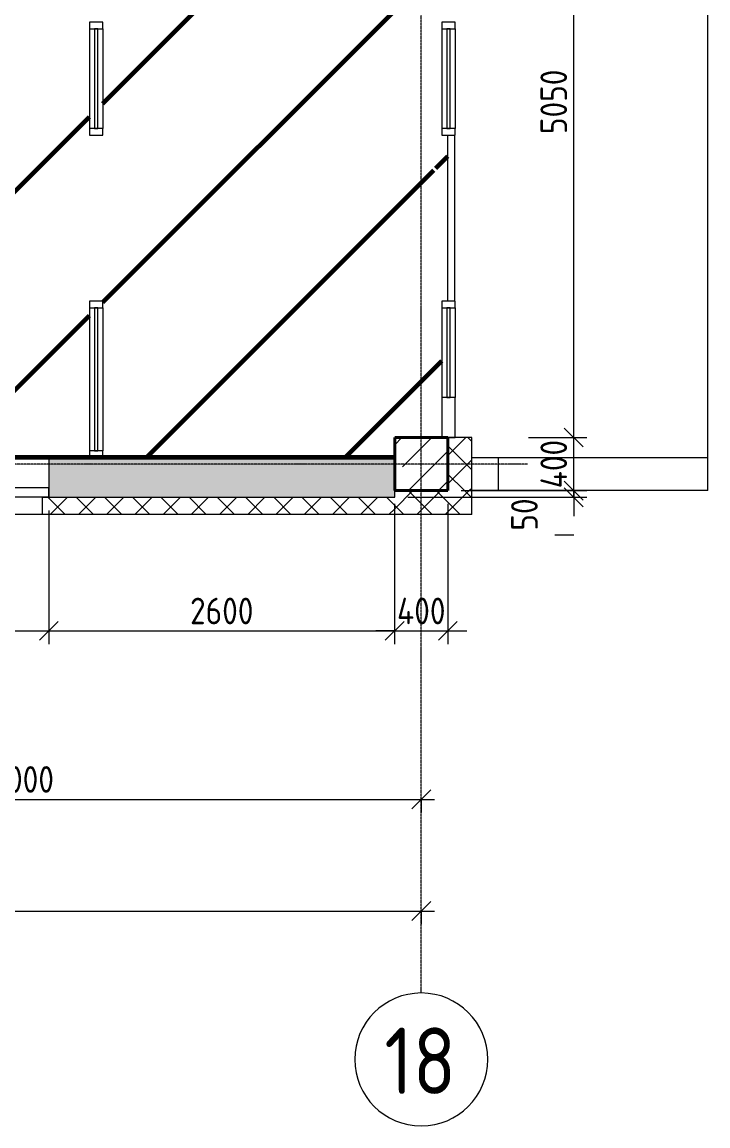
# Model space of a CAD drawing. Header units: millimetres. Extents: x -56773 to 323062, y -262288 to 76460.
# Drawn here: x 59883 to 65039, y -60839 to -52535 of the extents above; entities that cross this region are included whole.
import ezdxf

# ---------------------------------------------------------------- set-up
doc = ezdxf.new("R2010")
doc.units = ezdxf.units.MM
doc.linetypes.add('ADSK_Линия сетки', pattern=[25, 20, -2.5, 0, -2.5])
for name, color, linetype, lineweight in [('1.1)Стяжка керамзит  2 этаж', 5, 'Continuous', 60), ('3.1 Штукатурка внешн стен', 5, 'Continuous', 60), ('_ Окна', 7, 'Continuous', 18), ('Витраж', 7, 'Continuous', 9), ('Несущие колонны', 7, 'Continuous', 18), ('Окна', 7, 'Continuous', 9), ('Оси', 7, 'Continuous', 9), ('Панели витража', 7, 'Continuous', 9), ('Перекрытие', 7, 'Continuous', 18), ('Размеры', 7, 'Continuous', 9), ('Стены внутренние', 7, 'Continuous', 18), ('Стены наружные', 7, 'Continuous', 18), ('Стены несущие', 7, 'Continuous', 30), ('Стены отделка', 7, 'Continuous', 30), ('Стены штриховка', 7, 'Continuous', 9)]:
    doc.layers.add(name, color=color, linetype=linetype, lineweight=lineweight)
doc.styles.add('GOST Common', font='', dxfattribs={"width": 0.9, "height": 500})
doc.styles.add('GOST Common_3', font='', dxfattribs={"width": 0.9, "height": 200})
doc.styles.get('GOST Common').set_extended_font_data('GOST Common')
doc.styles.get('GOST Common_3').set_extended_font_data('GOST Common')
doc.dimstyles.new('ADSK_Основной_2_0', dxfattribs={"dimscale": 304.8, "dimtxt": 201.142999, "dimasz": 0.463911, "dimexe": 0.328084, "dimexo": 0.328084, "dimgap": 0.164042, "dimtad": 1, "dimdec": 3, "dimrnd": 0.001, "dimdsep": 46, "dimtxsty": 'GOST Common_3', "dimblk1": 'OBLIQUE', "dimblk2": 'OBLIQUE', "dimsah": 1, "dimcen": 0.09, "dimdle": 0.328084, "dimazin": 2, "dimtfac": 1, "dimtdec": 4, "dimtix": 1, "dimtmove": 0, "dimatfit": 3, "dimfxl": 1, "dimtvp": 1, "dimtolj": 1, "dimtzin": 0, "dimlwd": 20, "dimlwe": 20, "dimarcsym": 2})
doc.dimstyles.new('ADSK_Основной_2_0_1', dxfattribs={"dimscale": 304.8, "dimtxt": 201.142999, "dimasz": 0.463911, "dimexe": 0.328084, "dimexo": 0.328084, "dimgap": 0.164042, "dimtad": 1, "dimdec": 3, "dimrnd": 0.001, "dimdsep": 46, "dimtxsty": 'GOST Common_3', "dimblk1": 'OBLIQUE', "dimblk2": 'OBLIQUE', "dimsah": 1, "dimcen": 0.09, "dimdle": 0.328084, "dimazin": 2, "dimtfac": 1, "dimtdec": 4, "dimtix": 1, "dimtmove": 1, "dimatfit": 3, "dimfxl": 1, "dimtvp": 1, "dimtolj": 1, "dimtzin": 0, "dimlwd": 20, "dimlwe": 20, "dimarcsym": 2})
pattern_1 = [(45, (1283.93, -48864.63), (-106.066, 106.066), []), (135, (1283.93, -48864.63), (-106.066, -106.066), [])]

# ---------------------------------------------------------------- blocks, each defined once
blk = doc.blocks.new('Системная панель - ADSK_Cтеклопакет_25-3526194-Кладочный план 1-го этажа')
at = {"layer": 'Панели витража', "lineweight": 18}
for p, q in [((337.5, 12.5), (-337.5, 12.5)), ((-337.5, 12.5), (-337.5, -12.5)), ((337.5, -12.5), (337.5, 12.5)), ((-337.5, -12.5), (337.5, -12.5))]:
    blk.add_line(p, q, dxfattribs=at)
blk = doc.blocks.new('Прямоугольный импост - 300х100 уширенный профиль-3507853-Кладочный план 1-го этажа')
at = {"layer": 'Витраж'}
for p, q in [((61755, -5820), (61755, -6495)), ((61855, -5820), (61855, -6495))]:
    blk.add_line(p, q, dxfattribs=at)
blk = doc.blocks.new('Системная панель - ADSK_Cтеклопакет_25-3526195-Кладочный план 1-го этажа')
at = {"layer": 'Панели витража', "lineweight": 18}
for p, q in [((375, 12.5), (-375, 12.5)), ((-375, 12.5), (-375, -12.5)), ((375, -12.5), (375, 12.5)), ((-375, -12.5), (375, -12.5))]:
    blk.add_line(p, q, dxfattribs=at)
blk = doc.blocks.new('Прямоугольный импост - 300х100 уширенный профиль-3507854-Кладочный план 1-го этажа')
at = {"layer": 'Витраж'}
for p, q in [((61755, -3720), (61755, -4470)), ((61855, -3720), (61855, -4470))]:
    blk.add_line(p, q, dxfattribs=at)
blk = doc.blocks.new('Прямоугольный импост - 50х100-V5-Кладочный план 1-го этажа')
at = {"layer": 'Витраж', "lineweight": 18}
for p, q in [((-25, 50), (25, 50)), ((-25, -50), (-25, 50)), ((25, 50), (25, -50)), ((25, -50), (-25, -50))]:
    blk.add_line(p, q, dxfattribs=at)
blk = doc.blocks.new('Прямоугольный импост - 300х100 уширенный профиль-V8-Кладочный план 1-го этажа')
at = {"layer": 'Витраж', "lineweight": 18}
for p, q in [((0, 50), (-300, 50)), ((-300, 50), (-300, -50)), ((0, -50), (0, 50)), ((-300, -50), (0, -50))]:
    blk.add_line(p, q, dxfattribs=at)
blk = doc.blocks.new('Системная панель - ADSK_Cтеклопакет_25-3527915-Кладочный план 1-го этажа')
at = {"layer": 'Панели витража', "lineweight": 18}
for p, q in [((537.5, 12.5), (-537.5, 12.5)), ((-537.5, 12.5), (-537.5, -12.5)), ((537.5, -12.5), (537.5, 12.5)), ((-537.5, -12.5), (537.5, -12.5))]:
    blk.add_line(p, q, dxfattribs=at)
blk = doc.blocks.new('Прямоугольный импост - 300х100 уширенный профиль-3527913-Кладочный план 1-го этажа')
at = {"layer": 'Витраж'}
for p, q in [((59105, -5820), (59105, -6895)), ((59205, -5820), (59205, -6895))]:
    blk.add_line(p, q, dxfattribs=at)
blk = doc.blocks.new('Прямоугольный импост - 50х100-3527898-Кладочный план 1-го этажа')
at = {"layer": 'Витраж', "lineweight": 18}
for p, q in [((0, 50), (-50, 50)), ((-50, 50), (-50, -50)), ((0, -50), (0, 50)), ((-50, -50), (0, -50))]:
    blk.add_line(p, q, dxfattribs=at)
blk = doc.blocks.new('ОКНО L14 _3СТ_RS - ОК-2_2400х2000h_противоударное-3556430-Кладочный план 1-го этажа')
at = {"layer": '_ Окна'}
for p, q in [((-1238.1, 149), (1161.9, 149)), ((-1238.1, 149), (-1238.1, 79)), ((-1238.1, 149), (-1233.1, 149)), ((1161.9, 149), (1156.9, 149)), ((1161.9, 149), (1161.9, 79)), ((-1238.1, 79), (1161.9, 79)), ((-1238.1, 79), (-1203.1, 79)), ((1161.9, 79), (1126.9, 79))]:
    blk.add_line(p, q, dxfattribs=at)
blk = doc.blocks.new('ADSK_КолоннаЖБ_Прямоугольная - 400x400 мм-1807143-Кладочный план 1-го этажа')
at = {"layer": 'Несущие колонны', "lineweight": 40}
for p, q in [((-200, 200), (200, 200)), ((-200, -200), (-200, 200)), ((200, 200), (200, -200)), ((200, -200), (-200, -200))]:
    blk.add_line(p, q, dxfattribs=at)
blk = doc.blocks.new('Ось сетки - Круг_Ø10 мм-8259-Кладочный план 1-го этажа')
at = {"layer": 'Оси', "lineweight": 20}
for start, end in [(360, 180), (180, 360)]:
    blk.add_arc((0, 0), 5, start, end, dxfattribs=at)
blk = doc.blocks.new('_Oblique')
at = {"color": 0, "linetype": 'ByBlock', "lineweight": -2}
blk.add_line((-0.5, -0.5), (0.5, 0.5), dxfattribs=at)
blk = doc.blocks.new('*D4367')
at = {"layer": 'Defpoints', "color": 0, "transparency": 16777216}
for p in [(56883.9, -58281.9), (62883.9, -58281.9), (62883.9, -58381.9)]:
    blk.add_point(p, dxfattribs=at)
at = {"layer": 'Размеры', "color": 0, "lineweight": 20, "transparency": 16777216}
for p, q in [((56783.9, -58381.9), (62983.9, -58381.9)), ((56883.9, -58381.9), (56883.9, -58481.9)), ((62883.9, -58381.9), (62883.9, -58481.9))]:
    blk.add_line(p, q, dxfattribs=at)
at = {"layer": 'Размеры', "color": 0, "lineweight": 20, "transparency": 16777216, "xscale": 141.4, "yscale": 141.4, "zscale": 141.4, "rotation": 180}
blk.add_blockref('_Oblique', (56883.9, -58381.9), dxfattribs=at)
at = {"layer": 'Размеры', "color": 0, "lineweight": 20, "transparency": 16777216, "xscale": 141.4, "yscale": 141.4, "zscale": 141.4}
blk.add_blockref('_Oblique', (62883.9, -58381.9), dxfattribs=at)
at = {"layer": 'Размеры', "color": 0, "lineweight": 9, "transparency": 16777216, "insert": (59883.9, -58231.9), "char_height": 200, "width": 605.475, "attachment_point": 5, "style": 'GOST Common_3'}
blk.add_mtext('\\A1;6000', dxfattribs=at)
blk = doc.blocks.new('*D4375')
at = {"layer": 'Defpoints', "color": 0, "transparency": 16777216}
for p in [(-18316.1, -59121.9), (62883.9, -59121.9), (62883.9, -59221.9)]:
    blk.add_point(p, dxfattribs=at)
at = {"layer": 'Размеры', "color": 0, "lineweight": 20, "transparency": 16777216}
for p, q in [((-18416.1, -59221.9), (62983.9, -59221.9)), ((-18316.1, -59221.9), (-18316.1, -59321.9)), ((62883.9, -59221.9), (62883.9, -59321.9))]:
    blk.add_line(p, q, dxfattribs=at)
at = {"layer": 'Размеры', "color": 0, "lineweight": 20, "transparency": 16777216, "xscale": 141.4, "yscale": 141.4, "zscale": 141.4, "rotation": 180}
blk.add_blockref('_Oblique', (-18316.1, -59221.9), dxfattribs=at)
at = {"layer": 'Размеры', "color": 0, "lineweight": 20, "transparency": 16777216, "xscale": 141.4, "yscale": 141.4, "zscale": 141.4}
blk.add_blockref('_Oblique', (62883.9, -59221.9), dxfattribs=at)
at = {"layer": 'Размеры', "color": 0, "lineweight": 9, "transparency": 16777216, "insert": (22283.9, -59071.9), "char_height": 200, "width": 711.842, "attachment_point": 5, "style": 'GOST Common_3'}
blk.add_mtext('\\A1;81200', dxfattribs=at)
blk = doc.blocks.new('*D4175')
at = {"layer": 'Defpoints', "color": 0, "transparency": 16777216}
for p in [(57683.9, -56108.7), (60083.9, -56108.7), (60083.9, -57114.8)]:
    blk.add_point(p, dxfattribs=at)
at = {"layer": 'Размеры', "color": 0, "lineweight": 20, "transparency": 16777216}
for p, q in [((57683.9, -56208.7), (57683.9, -57214.8)), ((60083.9, -56208.7), (60083.9, -57214.8)), ((57583.9, -57114.8), (60183.9, -57114.8))]:
    blk.add_line(p, q, dxfattribs=at)
at = {"layer": 'Размеры', "color": 0, "lineweight": 20, "transparency": 16777216, "xscale": 141.4, "yscale": 141.4, "zscale": 141.4, "rotation": 180}
blk.add_blockref('_Oblique', (57683.9, -57114.8), dxfattribs=at)
at = {"layer": 'Размеры', "color": 0, "lineweight": 20, "transparency": 16777216, "xscale": 141.4, "yscale": 141.4, "zscale": 141.4}
blk.add_blockref('_Oblique', (60083.9, -57114.8), dxfattribs=at)
at = {"layer": 'Размеры', "color": 0, "lineweight": 9, "transparency": 16777216, "insert": (58883.9, -56964.8), "char_height": 200, "width": 625.93, "attachment_point": 5, "style": 'GOST Common_3'}
blk.add_mtext('\\A1;2400', dxfattribs=at)
blk = doc.blocks.new('*D4176')
at = {"layer": 'Defpoints', "color": 0, "transparency": 16777216}
for p in [(60083.9, -56108.7), (62683.9, -56059.7), (62683.9, -57114.8)]:
    blk.add_point(p, dxfattribs=at)
at = {"layer": 'Размеры', "color": 0, "lineweight": 20, "transparency": 16777216}
for p, q in [((60083.9, -56208.7), (60083.9, -57214.8)), ((62683.9, -56159.7), (62683.9, -57214.8)), ((59983.9, -57114.8), (62783.9, -57114.8))]:
    blk.add_line(p, q, dxfattribs=at)
at = {"layer": 'Размеры', "color": 0, "lineweight": 20, "transparency": 16777216, "xscale": 141.4, "yscale": 141.4, "zscale": 141.4, "rotation": 180}
blk.add_blockref('_Oblique', (60083.9, -57114.8), dxfattribs=at)
at = {"layer": 'Размеры', "color": 0, "lineweight": 20, "transparency": 16777216, "xscale": 141.4, "yscale": 141.4, "zscale": 141.4}
blk.add_blockref('_Oblique', (62683.9, -57114.8), dxfattribs=at)
at = {"layer": 'Размеры', "color": 0, "lineweight": 9, "transparency": 16777216, "insert": (61383.9, -56964.8), "char_height": 200, "width": 605.475, "attachment_point": 5, "style": 'GOST Common_3'}
blk.add_mtext('\\A1;2600', dxfattribs=at)
blk = doc.blocks.new('*D4177')
at = {"layer": 'Defpoints', "color": 0, "transparency": 16777216}
for p in [(62683.9, -56059.7), (63083.9, -56059.7), (63083.9, -57114.8)]:
    blk.add_point(p, dxfattribs=at)
at = {"layer": 'Размеры', "color": 0, "lineweight": 20, "transparency": 16777216}
for p, q in [((62683.9, -56159.7), (62683.9, -57214.8)), ((63083.9, -56159.7), (63083.9, -57214.8)), ((62683.9, -57114.8), (62542.5, -57114.8)), ((62683.9, -57114.8), (63083.9, -57114.8)), ((63083.9, -57114.8), (63225.3, -57114.8))]:
    blk.add_line(p, q, dxfattribs=at)
at = {"layer": 'Размеры', "color": 0, "lineweight": 20, "transparency": 16777216, "xscale": 141.4, "yscale": 141.4, "zscale": 141.4}
blk.add_blockref('_Oblique', (62683.9, -57114.8), dxfattribs=at)
at = {"layer": 'Размеры', "color": 0, "lineweight": 20, "transparency": 16777216, "xscale": 141.4, "yscale": 141.4, "zscale": 141.4, "rotation": 180}
blk.add_blockref('_Oblique', (63083.9, -57114.8), dxfattribs=at)
at = {"layer": 'Размеры', "color": 0, "lineweight": 9, "transparency": 16777216, "insert": (62883.9, -56964.8), "char_height": 200, "width": 474.561, "attachment_point": 5, "style": 'GOST Common_3'}
blk.add_mtext('\\A1;400', dxfattribs=at)
blk = doc.blocks.new('*D4257')
at = {"layer": 'Defpoints', "color": 0, "transparency": 16777216}
for p in [(62683.9, -56109.7), (63083.9, -56059.7), (64029.9, -56059.7)]:
    blk.add_point(p, dxfattribs=at)
at = {"layer": 'Размеры', "color": 0, "lineweight": 20, "transparency": 16777216}
for p, q in [((64029.9, -56059.7), (64029.9, -55918.3)), ((62783.9, -56109.7), (64129.9, -56109.7)), ((63183.9, -56059.7), (64129.9, -56059.7)), ((64029.9, -56109.7), (64029.9, -56059.7)), ((64029.9, -56109.7), (64029.9, -56251.1)), ((63888.5, -56392.5), (64029.9, -56392.5))]:
    blk.add_line(p, q, dxfattribs=at)
at = {"layer": 'Размеры', "color": 0, "lineweight": 20, "transparency": 16777216, "xscale": 141.4, "yscale": 141.4, "zscale": 141.4}
for p, rotation in [((64029.9, -56059.7), 270), ((64029.9, -56109.7), 90)]:
    blk.add_blockref('_Oblique', p, dxfattribs=dict(at, rotation=rotation))
at = {"layer": 'Размеры', "color": 0, "lineweight": 9, "transparency": 16777216, "insert": (63559.5, -56360.5), "char_height": 200, "width": 302.737, "attachment_point": 1, "rotation": 90, "line_spacing_factor": 1.022761, "style": 'GOST Common_3'}
blk.add_mtext('\\A1;50', dxfattribs=at)
blk = doc.blocks.new('*D4258')
at = {"layer": 'Defpoints', "color": 0, "transparency": 16777216}
for p in [(63588.9, -55659.7), (64029.9, -55659.7), (63083.9, -56059.7)]:
    blk.add_point(p, dxfattribs=at)
at = {"layer": 'Размеры', "color": 0, "lineweight": 20, "transparency": 16777216}
for p, q in [((64029.9, -55659.7), (64029.9, -55518.3)), ((63688.9, -55659.7), (64129.9, -55659.7)), ((64029.9, -56059.7), (64029.9, -55659.7)), ((63183.9, -56059.7), (64129.9, -56059.7)), ((64029.9, -56059.7), (64029.9, -56201.1))]:
    blk.add_line(p, q, dxfattribs=at)
at = {"layer": 'Размеры', "color": 0, "lineweight": 20, "transparency": 16777216, "xscale": 141.4, "yscale": 141.4, "zscale": 141.4}
for p, rotation in [((64029.9, -55659.7), 270), ((64029.9, -56059.7), 90)]:
    blk.add_blockref('_Oblique', p, dxfattribs=dict(at, rotation=rotation))
at = {"layer": 'Размеры', "color": 0, "lineweight": 9, "transparency": 16777216, "insert": (63879.9, -55859.7), "char_height": 200, "width": 474.561, "attachment_point": 5, "rotation": 90, "style": 'GOST Common_3'}
blk.add_mtext('\\A1;400', dxfattribs=at)
blk = doc.blocks.new('*D4259')
at = {"layer": 'Defpoints', "color": 0, "transparency": 16777216}
for p in [(63588.9, -50609.7), (64029.9, -50609.7), (63588.9, -55659.7)]:
    blk.add_point(p, dxfattribs=at)
at = {"layer": 'Размеры', "color": 0, "lineweight": 20, "transparency": 16777216}
for p, q in [((64029.9, -55759.7), (64029.9, -50509.7)), ((63688.9, -50609.7), (64129.9, -50609.7)), ((63688.9, -55659.7), (64129.9, -55659.7))]:
    blk.add_line(p, q, dxfattribs=at)
at = {"layer": 'Размеры', "color": 0, "lineweight": 20, "transparency": 16777216, "xscale": 141.4, "yscale": 141.4, "zscale": 141.4}
for p, rotation in [((64029.9, -50609.7), 90), ((64029.9, -55659.7), 270)]:
    blk.add_blockref('_Oblique', p, dxfattribs=dict(at, rotation=rotation))
at = {"layer": 'Размеры', "color": 0, "lineweight": 9, "transparency": 16777216, "insert": (63879.9, -53134.7), "char_height": 200, "width": 605.475, "attachment_point": 5, "rotation": 90, "style": 'GOST Common_3'}
blk.add_mtext('\\A1;5050', dxfattribs=at)

msp = doc.modelspace()

# ---------------------------------------------------------------- hatches: boundary and pattern name
at = {"layer": '1.1)Стяжка керамзит  2 этаж', "transparency": 33554687}
h = msp.add_hatch(dxfattribs=at)
h.set_pattern_fill('ANSI31', color=5, scale=333)
h.paths.add_polyline_path([(61313.9343, -39509.6624), (60083.9343, -39509.6624), (57883.9343, -39509.6624), (57613.9343, -39509.6624), (57613.9343, -42934.6624), (57488.9343, -42934.6624), (57488.9343, -39509.6624), (57083.9343, -39509.6624), (57083.9343, -39659.6624), (56683.9343, -39659.6624), (56683.9343, -39509.6624), (56383.9343, -39509.6624), (55183.9343, -39509.6624), (54688.9343, -39509.6624), (54688.9343, -42934.6624), (54563.9343, -42934.6624), (54563.9343, -41884.6624), (54323.9343, -41884.6624), (54323.9343, -41759.6624), (54563.9343, -41759.6624), (54563.9343, -39509.6624), (54323.9343, -39509.6624), (54323.9343, -39260.0253), (53173.9343, -39260.0253), (53173.9343, -39509.6624), (52763.9343, -39509.6624), (52763.9343, -40559.6624), (50983.9343, -40559.6624), (50983.9343, -41759.6624), (53173.9343, -41759.6624), (53173.9343, -41784.6624), (53173.9343, -41884.6624), (50983.9343, -41884.6624), (50983.9343, -43859.6624), (50858.9343, -43859.6624), (50858.9343, -42359.6624), (50608.9343, -42359.6624), (50608.9343, -45184.6624), (50858.9343, -45184.6624), (50858.9343, -44959.6624), (50983.9343, -44959.6624), (50983.9343, -45184.6624), (51558.9343, -45184.6624), (51558.9343, -46034.6624), (51691.5932, -46034.6624), (51691.5932, -46134.6624), (54563.9343, -46134.6624), (54563.9343, -44034.6624), (54688.9343, -44034.6624), (54688.9343, -46134.6624), (56108.9343, -46134.6624), (56108.9343, -45184.6624), (57488.9343, -45184.6624), (57488.9343, -44034.6624), (57613.9343, -44034.6624), (57613.9343, -46134.6624), (58213.9343, -46134.6624), (58213.9343, -46259.6624), (61513.9343, -46259.6624), (61513.9343, -46134.6624), (62833.9343, -46134.6624), (62833.9343, -45909.6624), (62283.9343, -45909.6624), (62283.9343, -45659.6624), (61313.9343, -45659.6624), (61313.9343, -44259.6624), (61038.9343, -44259.6624), (61038.9343, -44059.6624), (61313.9343, -44059.6624)])
h.paths.add_polyline_path([(59338.9343, -46159.6624), (59488.9343, -46159.6624), (59488.9343, -46234.6624), (59338.9343, -46234.6624)], flags=16)
h.paths.add_polyline_path([(62833.9343, -48459.6624), (62833.9343, -46859.6624), (62833.9343, -46259.6624), (51691.5932, -46259.6624), (51691.5932, -55809.6624), (53283.9343, -55809.6624), (54483.9343, -55809.6624), (56083.9343, -55809.6624), (56683.9343, -55809.6624), (56683.9343, -55659.6624), (57083.9343, -55659.6624), (57083.9343, -55809.6624), (57683.9343, -55809.6624), (60083.9343, -55809.6624), (60388.9343, -55809.6624), (60388.9343, -55759.6624), (60388.9343, -54684.6624), (60388.9343, -54634.6624), (60488.9343, -54634.6624), (60488.9343, -54684.6624), (60488.9343, -55759.6624), (60488.9343, -55809.6624), (62683.9343, -55809.6624), (62683.9343, -55659.6624), (63038.9343, -55659.6624), (63038.9343, -55359.6624), (63038.9343, -54684.6624), (63038.9343, -54634.6624), (63083.9343, -54634.6624), (63083.9343, -53384.6624), (63038.9343, -53384.6624), (63038.9343, -53334.6624), (63038.9343, -52584.6624), (63038.9343, -52534.6624), (63083.9343, -52534.6624), (63083.9343, -51084.6624), (63038.9343, -51084.6624), (63038.9343, -51034.6624), (63038.9343, -50909.6624), (63038.9343, -50709.6624), (62988.9343, -50709.6624), (62197.2677, -50709.6624), (62147.2677, -50709.6624), (61330.601, -50709.6624), (61280.601, -50709.6624), (60488.9343, -50709.6624), (60488.9343, -51034.6624), (60488.9343, -51084.6624), (60388.9343, -51084.6624), (60388.9343, -51034.6624), (60388.9343, -50709.6624), (60388.9343, -50609.6624), (60488.9343, -50609.6624), (61280.601, -50609.6624), (61330.601, -50609.6624), (62147.2677, -50609.6624), (62197.2677, -50609.6624), (62833.9343, -50609.6624), (62833.9343, -50059.6624), (62683.9343, -50059.6624), (62683.9343, -49659.6624), (62833.9343, -49659.6624)])
h.paths.add_polyline_path([(56108.9343, -49384.6624), (57858.9343, -49384.6624), (57858.9343, -50134.6624), (56108.9343, -50134.6624)], flags=16)
h.paths.add_polyline_path([(56133.9343, -49409.6624), (57833.9343, -49409.6624), (57833.9343, -50109.6624), (56133.9343, -50109.6624)], flags=0)
h.paths.add_polyline_path([(56183.9343, -49459.6624), (57008.9343, -49459.6624), (57008.9343, -49659.6624), (57058.9343, -49659.6624), (57058.9343, -49459.6624), (57083.9343, -49459.6624), (57783.9343, -49459.6624), (57783.9343, -50059.6624), (56183.9343, -50059.6624)], flags=0)
h.paths.add_polyline_path([(56683.9343, -49659.6624), (57083.9343, -49659.6624), (57083.9343, -50059.6624), (56683.9343, -50059.6624)], flags=0)
h.paths.add_polyline_path([(60388.9343, -52534.6624), (60488.9343, -52534.6624), (60488.9343, -52584.6624), (60488.9343, -53334.6624), (60488.9343, -53384.6624), (60388.9343, -53384.6624), (60388.9343, -53334.6624), (60388.9343, -52584.6624)], flags=16)
h.paths.add_polyline_path([(60451.4343, -52584.6624), (60451.4343, -53334.6624), (60426.4343, -53334.6624), (60426.4343, -52584.6624)], flags=0)
h.paths.add_polyline_path([(62978.3843, -53059.6624), (62992.3843, -53059.6624), (62992.3843, -53709.6624), (62978.3843, -53709.6624)], flags=16)
h.paths.add_polyline_path([(62978.3843, -54309.6624), (62992.3843, -54309.6624), (62992.3843, -54959.6624), (62978.3843, -54959.6624)], flags=16)
h.paths.add_polyline_path([(51558.9343, -51734.6624), (51233.9343, -51734.6624), (51233.9343, -51709.6624), (51233.9343, -51609.6624), (51558.9343, -51609.6624), (51558.9343, -51384.6624), (51691.5932, -51384.6624), (51691.5932, -50484.6624), (51558.9343, -50484.6624), (51558.9343, -50134.6624), (46883.9343, -50134.6624), (46883.9343, -55659.6624), (47283.9343, -55659.6624), (47283.9343, -55809.6624), (48183.9343, -55809.6624), (49783.9343, -55809.6624), (50683.9343, -55809.6624), (50683.9343, -55659.6624), (51083.9343, -55659.6624), (51083.9343, -55809.6624), (51558.9343, -55809.6624)])
at = {"layer": 'Несущие колонны', "lineweight": 9}
h = msp.add_hatch(dxfattribs=at)
h.set_pattern_fill('FP_3', color=256, style=0, pattern_type=2)
h.set_pattern_definition([(45, (1283.93, -48864.63), (-224.5064, 224.5064), []), (45, (1508.44, -48864.63), (-224.5064, 224.5064), [396.875, -79.375, 3.353, -76.022])])
h.paths.add_polyline_path([(62683.9343, -56059.6624), (63083.9343, -56059.6624), (63083.9343, -55659.6624), (62683.9343, -55659.6624)])
at = {"layer": 'Стены внутренние', "lineweight": 9}
h = msp.add_hatch(dxfattribs=at)
h.set_pattern_fill('FP_1', color=256, style=0, pattern_type=2)
h.set_pattern_definition([(45, (1283.93, -48864.63), (84.18955, 308.69595), [396.875, -79.375, 3.353, -76.022])])
h.paths.add_polyline_path([(61329.6592, -56109.6624), (62683.9343, -56109.6624), (62683.9343, -55809.6624), (60083.9343, -55809.6624), (60083.9343, -56108.6624), (60033.9343, -56109.6624)])
h.paths.add_polyline_path([(57733.9343, -56109.6624), (57733.9343, -56108.6624), (57683.9343, -56108.6624), (57683.9343, -55809.6624), (57083.9343, -55809.6624), (57083.9343, -56109.6624)])
h.paths.add_polyline_path([(43433.9343, -56109.6624), (44683.9343, -56108.6624), (44683.9343, -55809.6624), (43483.9343, -55809.6624), (43483.9343, -56108.6624), (43433.9343, -56108.6624)])
h.paths.add_polyline_path([(41933.9343, -56109.6624), (41933.9343, -56108.6624), (41883.9343, -56108.6624), (41883.9343, -55809.6624), (41283.9343, -55809.6624), (41283.9343, -56109.6624)])
h.paths.add_polyline_path([(40715.0455, -56109.6624), (40883.9343, -56109.6624), (40883.9343, -55809.6624), (40283.9343, -55809.6624), (40283.9343, -56108.6624), (40233.9343, -56109.6624)])
h.paths.add_polyline_path([(56033.9343, -56109.6624), (56683.9343, -56109.6624), (56683.9343, -55809.6624), (56083.9343, -55809.6624), (56083.9343, -56108.6624), (56033.9343, -56108.6624)])
h.paths.add_polyline_path([(38733.9343, -56109.6624), (38733.9343, -56108.6624), (38683.9343, -56108.6624), (38683.9343, -55809.6624), (37483.9343, -55809.6624), (37483.9343, -56108.6624), (37770.1007, -56109.6624)])
h.paths.add_polyline_path([(47283.9343, -56109.6624), (48183.9343, -56108.6624), (48183.9343, -55809.6624), (47283.9343, -55809.6624)])
h.paths.add_polyline_path([(46883.9343, -56109.6624), (46883.9343, -55809.6624), (46283.9343, -55809.6624), (46283.9343, -56108.6624), (46604.9351, -56109.6624)])
h.paths.add_polyline_path([(53233.9343, -56109.6624), (54483.9343, -56108.6624), (54483.9343, -55809.6624), (53283.9343, -55809.6624), (53283.9343, -56108.6624), (53233.9343, -56108.6624)])
h.paths.add_polyline_path([(50683.9343, -56109.6624), (50683.9343, -55809.6624), (49783.9343, -55809.6624), (49783.9343, -56108.6624), (49733.9343, -56109.6624)])
h.paths.add_polyline_path([(51083.9343, -56109.6624), (51683.9343, -56108.6624), (51683.9343, -55809.6624), (51083.9343, -55809.6624)])
h.paths.add_polyline_path([(29933.9343, -56109.6624), (29933.9343, -56108.6624), (29883.9343, -56108.6624), (29883.9343, -55809.6624), (29283.9343, -55809.6624), (29283.9343, -56109.6624)])
h.paths.add_polyline_path([(31880.2111, -56109.6624), (32683.9343, -56108.6624), (32683.9343, -55809.6624), (31483.9343, -55809.6624), (31483.9343, -56108.6624), (31433.9343, -56109.6624)])
h.paths.add_polyline_path([(34233.9343, -56109.6624), (34883.9343, -56109.6624), (34883.9343, -55809.6624), (34283.9343, -55809.6624), (34283.9343, -56108.6624), (34233.9343, -56108.6624)])
h.paths.add_polyline_path([(28233.9343, -56109.6624), (28883.9343, -56109.6624), (28883.9343, -55809.6624), (28283.9343, -55809.6624), (28283.9343, -56108.6624), (28233.9343, -56108.6624)])
h.paths.add_polyline_path([(26733.9343, -56109.6624), (26733.9343, -56108.6624), (26683.9343, -56108.6624), (26683.9343, -55809.6624), (25483.9343, -55809.6624), (25483.9343, -56108.6624), (25990.3215, -56109.6624)])
h.paths.add_polyline_path([(35283.9343, -56109.6624), (35883.9343, -56108.6624), (35883.9343, -55809.6624), (35283.9343, -55809.6624)])
h.paths.add_polyline_path([(23933.9343, -56109.6624), (23933.9343, -56108.6624), (23883.9343, -56108.6624), (23883.9343, -55809.6624), (23283.9343, -55809.6624), (23283.9343, -56109.6624)])
h.paths.add_polyline_path([(22233.9343, -56109.6624), (22883.9343, -56109.6624), (22883.9343, -55809.6624), (22283.9343, -55809.6624), (22283.9343, -56108.6624), (22233.9343, -56108.6624)])
h.paths.add_polyline_path([(20733.9343, -56109.6624), (20733.9343, -56108.6624), (20683.9343, -56108.6624), (20683.9343, -55809.6624), (19483.9343, -55809.6624), (19483.9343, -56108.6624), (20100.4319, -56109.6624)])
h.paths.add_polyline_path([(17933.9343, -56109.6624), (17933.9343, -56108.6624), (17883.9343, -56108.6624), (17883.9343, -55809.6624), (17283.9343, -55809.6624), (17283.9343, -56109.6624)])
h.paths.add_polyline_path([(16883.9343, -56109.6624), (16883.9343, -55809.6624), (16283.9343, -55809.6624), (16283.9343, -56109.6624)])
h.paths.add_polyline_path([(15883.9343, -56109.6624), (15883.9343, -55809.6624), (15623.9343, -55809.6624), (15623.9343, -56109.6624), (15683.0147, -56109.6624)])
h.paths.add_polyline_path([(13943.9343, -56109.6624), (13943.9343, -55809.6624), (12483.9343, -55809.6624), (12483.9343, -56108.6624), (12738.0699, -56109.6624)])
h.paths.add_polyline_path([(9233.9343, -56109.6624), (9883.9343, -56109.6624), (9883.9343, -55809.6624), (9283.9343, -55809.6624), (9283.9343, -56108.6624), (9233.9343, -56108.6624)])
h.paths.add_polyline_path([(-1716.0657, -56109.6624), (-1116.0657, -56108.6624), (-1116.0657, -55809.6624), (-1716.0657, -55809.6624)])
h.paths.add_polyline_path([(-2116.0657, -56109.6624), (-2116.0657, -55809.6624), (-2716.0657, -55809.6624), (-2716.0657, -56108.6624), (-2766.0657, -56109.6624)])
h.paths.add_polyline_path([(10529.3613, -56109.6624), (10883.9343, -56108.6624), (10883.9343, -55809.6624), (10283.9343, -55809.6624), (10283.9343, -56109.6624)])
h.paths.add_polyline_path([(-4266.0657, -56109.6624), (-4266.0657, -56108.6624), (-4316.0657, -56108.6624), (-4316.0657, -55809.6624), (-5516.0657, -55809.6624), (-5516.0657, -56108.6624), (-5566.0657, -56109.6624)])
h.paths.add_polyline_path([(433.9343, -56109.6624), (1683.9343, -56108.6624), (1683.9343, -55809.6624), (483.9343, -55809.6624), (483.9343, -56108.6624), (433.9343, -56108.6624)])
h.paths.add_polyline_path([(6848.1803, -56109.6624), (7683.9343, -56108.6624), (7683.9343, -55809.6624), (6483.9343, -55809.6624), (6483.9343, -56108.6624), (6433.9343, -56109.6624)])
h.paths.add_polyline_path([(4283.9343, -56109.6624), (4883.9343, -56108.6624), (4883.9343, -55809.6624), (4283.9343, -55809.6624)])
h.paths.add_polyline_path([(3883.9343, -56109.6624), (3883.9343, -55809.6624), (3283.9343, -55809.6624), (3283.9343, -56108.6624), (3233.9343, -56109.6624)])
h.paths.add_polyline_path([(-9366.0657, -56109.6624), (-8116.0657, -56109.6624), (-8116.0657, -55809.6624), (-9316.0657, -55809.6624), (-9316.0657, -56108.6624), (-9366.0657, -56108.6624)])
h.paths.add_polyline_path([(-10866.0657, -56109.6624), (-10866.0657, -56108.6624), (-10916.0657, -56108.6624), (-10916.0657, -55809.6624), (-12116.0657, -55809.6624), (-12116.0657, -56109.6624)])
h.paths.add_polyline_path([(-7716.0657, -56109.6624), (-7116.0657, -56108.6624), (-7116.0657, -55809.6624), (-7716.0657, -55809.6624)])
h.paths.add_polyline_path([(-18116.0657, -56109.6624), (-17516.0657, -56108.6624), (-17516.0657, -55809.6624), (-18116.0657, -55809.6624)])
h.paths.add_polyline_path([(-15238.9058, -56109.6624), (-14716.0657, -56108.6624), (-14716.0657, -55809.6624), (-15916.0657, -55809.6624), (-15916.0657, -56108.6624), (-15966.0657, -56109.6624)])
h.paths.add_polyline_path([(-13166.0657, -56109.6624), (-12516.0657, -56109.6624), (-12516.0657, -55809.6624), (-13116.0657, -55809.6624), (-13116.0657, -56108.6624), (-13166.0657, -56108.6624)])
at = {"layer": 'Стены наружные', "lineweight": 9}
h = msp.add_hatch(dxfattribs=at)
h.set_pattern_fill('FP_4', color=256, style=0, pattern_type=2)
h.set_pattern_definition(pattern_1)
h.paths.add_polyline_path([(63263.9343, -56059.6624), (63263.9343, -55659.6624), (63083.9343, -55659.6624), (63083.9343, -56059.6624)])
h = msp.add_hatch(dxfattribs=at)
h.set_pattern_fill('FP_4', color=256, style=0, pattern_type=2)
h.set_pattern_definition(pattern_1)
h.paths.add_polyline_path([(62683.9343, -56239.6624), (62683.9343, -56109.6624), (60033.9343, -56109.6624), (60033.9343, -56239.6624), (61329.6592, -56239.6624)])
h.paths.add_polyline_path([(44733.9343, -56239.6624), (44733.9343, -56109.6624), (43433.9343, -56109.6624), (43433.9343, -56239.6624), (43659.9903, -56239.6624)])
h.paths.add_polyline_path([(46233.9343, -56239.6624), (48233.9343, -56239.6624), (48233.9343, -56109.6624), (46233.9343, -56109.6624)])
h.paths.add_polyline_path([(56033.9343, -56239.6624), (57733.9343, -56239.6624), (57733.9343, -56109.6624), (56033.9343, -56109.6624)])
h.paths.add_polyline_path([(40715.0455, -56239.6624), (41933.9343, -56239.6624), (41933.9343, -56109.6624), (40233.9343, -56109.6624), (40233.9343, -56239.6624)])
h.paths.add_polyline_path([(54533.9343, -56239.6624), (54533.9343, -56109.6624), (53233.9343, -56109.6624), (53233.9343, -56239.6624)])
h.paths.add_polyline_path([(49733.9343, -56239.6624), (51733.9343, -56239.6624), (51733.9343, -56109.6624), (49733.9343, -56109.6624)])
h.paths.add_polyline_path([(38733.9343, -56239.6624), (38733.9343, -56109.6624), (37433.9343, -56109.6624), (37433.9343, -56239.6624), (37770.1007, -56239.6624)])
h.paths.add_polyline_path([(26733.9343, -56239.6624), (26733.9343, -56109.6624), (25433.9343, -56109.6624), (25433.9343, -56239.6624), (25990.3215, -56239.6624)])
h.paths.add_polyline_path([(28233.9343, -56239.6624), (29933.9343, -56239.6624), (29933.9343, -56109.6624), (28233.9343, -56109.6624)])
h.paths.add_polyline_path([(23933.9343, -56239.6624), (23933.9343, -56109.6624), (22233.9343, -56109.6624), (22233.9343, -56239.6624), (23045.3767, -56239.6624)])
h.paths.add_polyline_path([(35933.9343, -56239.6624), (35933.9343, -56109.6624), (34233.9343, -56109.6624), (34233.9343, -56239.6624), (34825.1559, -56239.6624)])
h.paths.add_polyline_path([(32733.9343, -56239.6624), (32733.9343, -56109.6624), (31433.9343, -56109.6624), (31433.9343, -56239.6624), (31880.2111, -56239.6624)])
h.paths.add_polyline_path([(19433.9343, -56239.6624), (20733.9343, -56239.6624), (20733.9343, -56109.6624), (19433.9343, -56109.6624)])
h.paths.add_polyline_path([(17933.9343, -56239.6624), (17933.9343, -56109.6624), (15623.9343, -56109.6624), (15623.9343, -56239.6624), (17155.4871, -56239.6624)])
h.paths.add_polyline_path([(12738.0699, -56239.6624), (13943.9343, -56239.6624), (13943.9343, -56109.6624), (12433.9343, -56109.6624), (12433.9343, -56239.6624)])
h.paths.add_polyline_path([(10933.9343, -56239.6624), (10933.9343, -56109.6624), (9233.9343, -56109.6624), (9233.9343, -56239.6624), (10529.3613, -56239.6624)])
h.paths.add_polyline_path([(6848.1803, -56239.6624), (7733.9343, -56239.6624), (7733.9343, -56109.6624), (6433.9343, -56109.6624), (6433.9343, -56239.6624)])
h.paths.add_polyline_path([(4933.9343, -56239.6624), (4933.9343, -56109.6624), (3233.9343, -56109.6624), (3233.9343, -56239.6624)])
h.paths.add_polyline_path([(-1066.0657, -56239.6624), (-1066.0657, -56109.6624), (-2766.0657, -56109.6624), (-2766.0657, -56239.6624)])
h.paths.add_polyline_path([(433.9343, -56239.6624), (1733.9343, -56239.6624), (1733.9343, -56109.6624), (433.9343, -56109.6624)])
h.paths.add_polyline_path([(-10866.0657, -56239.6624), (-10866.0657, -56109.6624), (-13166.0657, -56109.6624), (-13166.0657, -56239.6624), (-12293.961, -56239.6624)])
h.paths.add_polyline_path([(-15966.0657, -56239.6624), (-14666.0657, -56239.6624), (-14666.0657, -56109.6624), (-15966.0657, -56109.6624)])
h.paths.add_polyline_path([(-4266.0657, -56239.6624), (-4266.0657, -56109.6624), (-5566.0657, -56109.6624), (-5566.0657, -56239.6624)])
h.paths.add_polyline_path([(-18183.8506, -56239.6624), (-17466.0657, -56239.6624), (-17466.0657, -56109.6624), (-18516.0657, -56109.6624), (-18516.0657, -56239.6624)])
h.paths.add_polyline_path([(-7066.0657, -56239.6624), (-7066.0657, -56109.6624), (-9366.0657, -56109.6624), (-9366.0657, -56239.6624), (-9349.0162, -56239.6624)])
h = msp.add_hatch(dxfattribs=at)
h.set_pattern_fill('FP_4', color=256, style=0, pattern_type=2)
h.set_pattern_definition(pattern_1)
h.paths.add_polyline_path([(62683.9343, -56239.6624), (63263.9343, -56239.6624), (63263.9343, -56059.6624), (62683.9343, -56059.6624), (62683.9343, -56109.6624)])

# ---------------------------------------------------------------- linework, layer by layer
at = {"layer": '3.1 Штукатурка внешн стен'}
msp.add_lwpolyline([(62683.9343, -55809.6624), (35708.9343, -55809.6624)], dxfattribs=at)
at = {"layer": 'Несущие колонны', "lineweight": 9}
for p, q in [((63083.9343, -55659.6624), (62683.9343, -55659.6624)), ((62683.9343, -55659.6624), (62683.9343, -56059.6624)), ((63083.9343, -56059.6624), (63083.9343, -55659.6624)), ((62683.9343, -56059.6624), (63083.9343, -56059.6624))]:
    msp.add_line(p, q, dxfattribs=at)
at = {"layer": 'Оси', "linetype": 'ADSK_Линия сетки', "lineweight": 5}
for p, q in [((62883.9343, -59838.5137), (62883.9343, -38837.1863)), ((63681.4538, -55859.6624), (-23956.1623, -55859.6624))]:
    msp.add_line(p, q, dxfattribs=at)
at = {"layer": 'Перекрытие'}
for p, q in [((65038.9343, -55809.6624), (65038.9343, -50509.6624)), ((63083.9343, -54634.6624), (63083.9343, -53384.6624)), ((63133.9343, -53384.6624), (63133.9343, -54634.6624))]:
    msp.add_line(p, q, dxfattribs=at)
at = {"layer": 'Стены внутренние', "lineweight": 5}
msp.add_line((57683.9343, -55809.6624), (60083.9343, -55809.6624), dxfattribs=at)
at = {"layer": 'Стены наружные', "lineweight": 9}
for p, q in [((63263.9343, -55809.6624), (65038.9343, -55809.6624)), ((63463.9343, -56059.6624), (63463.9343, -55809.6624)), ((65038.9343, -56059.6624), (65038.9343, -55809.6624)), ((65038.9343, -56059.6624), (63263.9343, -56059.6624)), ((60033.9343, -56239.6624), (57733.9343, -56239.6624))]:
    msp.add_line(p, q, dxfattribs=at)
at = {"layer": 'Стены несущие', "lineweight": 9}
for p, q in [((62683.9343, -55809.6624), (60083.9343, -55809.6624)), ((60083.9343, -55809.6624), (60083.9343, -56108.6624)), ((62683.9343, -55809.6624), (62683.9343, -56059.6624)), ((60083.9343, -56108.6624), (60033.9343, -56108.6624)), ((60033.9343, -56109.6624), (60033.9343, -56108.6624))]:
    msp.add_line(p, q, dxfattribs=at)
at = {"layer": 'Стены отделка', "lineweight": 18}
for p, q in [((63083.9343, -55659.6624), (63083.9343, -56059.6624)), ((63263.9343, -55659.6624), (63083.9343, -55659.6624)), ((63263.9343, -56239.6624), (63263.9343, -55659.6624)), ((60033.9343, -56109.6624), (60033.9343, -56239.6624)), ((63083.9343, -56059.6624), (62683.9343, -56059.6624)), ((63263.9343, -56239.6624), (60033.9343, -56239.6624))]:
    msp.add_line(p, q, dxfattribs=at)
at = {"layer": 'Стены штриховка', "lineweight": 9}
for p, q in [((60033.9343, -56109.6624), (62683.9343, -56109.6624)), ((62683.9343, -56109.6624), (62683.9343, -56059.6624))]:
    msp.add_line(p, q, dxfattribs=at)

# ---------------------------------------------------------------- block references
at = {"layer": 'Витраж', "extrusion": (0, 0, -1), "rotation": 89.99999999999972}
for p in [(-60438.9343, -52559.6624), (-63088.9343, -52559.6624), (-60438.9343, -53359.6624), (-63088.9343, -53359.6624), (-60438.9343, -54659.6624), (-63088.9343, -54659.6624)]:
    msp.add_blockref('Прямоугольный импост - 50х100-V5-Кладочный план 1-го этажа', p, dxfattribs=at)
at = {"layer": 'Витраж'}
for name, p in [('Прямоугольный импост - 300х100 уширенный профиль-3507854-Кладочный план 1-го этажа', (-1366.0657, -48864.6314)), ('Прямоугольный импост - 300х100 уширенный профиль-3507854-Кладочный план 1-го этажа', (1283.9343, -48864.6314)), ('Прямоугольный импост - 300х100 уширенный профиль-3527913-Кладочный план 1-го этажа', (1283.9343, -48864.6314)), ('Прямоугольный импост - 300х100 уширенный профиль-3507853-Кладочный план 1-го этажа', (1283.9343, -48864.6314))]:
    msp.add_blockref(name, p, dxfattribs=at)
at = {"layer": 'Витраж', "rotation": 270.0000000000003}
for name, p in [('Прямоугольный импост - 300х100 уширенный профиль-V8-Кладочный план 1-го этажа', (63088.9343, -55659.6624)), ('Прямоугольный импост - 50х100-3527898-Кладочный план 1-го этажа', (60438.9343, -55809.6624))]:
    msp.add_blockref(name, p, dxfattribs=at)
at = {"layer": 'Несущие колонны', "lineweight": 40, "rotation": 89.9999999999999}
msp.add_blockref('ADSK_КолоннаЖБ_Прямоугольная - 400x400 мм-1807143-Кладочный план 1-го этажа', (62883.9343, -55859.6624), dxfattribs=at)
at = {"layer": 'Окна', "rotation": 180}
msp.add_blockref('ОКНО L14 _3СТ_RS - ОК-2_2400х2000h_противоударное-3556430-Кладочный план 1-го этажа', (58845.8343, -55959.6624), dxfattribs=at)
at = {"layer": 'Оси', "lineweight": 20, "xscale": 99.99999999999993, "yscale": 99.99999999999993, "zscale": 99.99999999999993}
msp.add_blockref('Ось сетки - Круг_Ø10 мм-8259-Кладочный план 1-го этажа', (62883.9343, -60338.5137), dxfattribs=at)
at = {"layer": 'Панели витража', "rotation": 90.00000000000031}
for name, p in [('Системная панель - ADSK_Cтеклопакет_25-3526195-Кладочный план 1-го этажа', (60438.9343, -52959.6624)), ('Системная панель - ADSK_Cтеклопакет_25-3526195-Кладочный план 1-го этажа', (63088.9343, -52959.6624)), ('Системная панель - ADSK_Cтеклопакет_25-3527915-Кладочный план 1-го этажа', (60438.9343, -55222.1624)), ('Системная панель - ADSK_Cтеклопакет_25-3526194-Кладочный план 1-го этажа', (63088.9343, -55022.1624))]:
    msp.add_blockref(name, p, dxfattribs=at)

# ---------------------------------------------------------------- texts
at = {"layer": 'Оси', "insert": (62606.3537, -60098.647), "char_height": 500, "width": 671.012437, "attachment_point": 1, "style": 'GOST Common'}
msp.add_mtext('18', dxfattribs=at)

# ---------------------------------------------------------------- dimensions: what is measured, and where the dimension line sits
at = {"layer": 'Размеры', "lineweight": 9}
for base, p1, p2, override, picture, middle in [((64029.9033, -50609.6624), (63588.9343, -55659.6624), (63588.9343, -50609.6624), {"dimpost": '<>', "dimfxl": 5050}, '*D4259', (63879.9033, -53134.6624)), ((64029.9033, -55659.6624), (63083.9343, -56059.6624), (63588.9343, -55659.6624), {"dimpost": '<>', "dimfxl": 644.22434}, '*D4258', (63879.9033, -55859.6624))]:
    dim = msp.add_linear_dim(base=base, p1=p1, p2=p2, angle=90, dimstyle='ADSK_Основной_2_0', override=override, dxfattribs=at)
    dim.commit()
    dim.dimension.update_dxf_attribs({"geometry": picture, "text_midpoint": middle})
dim = msp.add_linear_dim(base=(64029.9033, -56059.6624), p1=(62683.9343, -56109.6624), p2=(63083.9343, -56059.6624), angle=90, dimstyle='ADSK_Основной_2_0_1', override={"dimpost": '<>', "dimfxl": 403.112887}, dxfattribs=at)
dim.commit()
dim.dimension.update_dxf_attribs({"geometry": '*D4257', "text_midpoint": (63851.871, -56254.888), "dimtype": 160, "text_rotation": 90})
for base, p1, p2, override, picture, middle in [((60083.9343, -57114.8285), (57683.9343, -56108.6624), (60083.9343, -56108.6624), {"dimpost": '<>', "dimfxl": 2400}, '*D4175', (58883.9343, -56964.8285)), ((62683.9343, -57114.8285), (60083.9343, -56108.6624), (62683.9343, -56059.6624), {"dimpost": '<>', "dimfxl": 2600.46169}, '*D4176', (61383.9343, -56964.8285)), ((63083.9343, -57114.8285), (62683.9343, -56059.6624), (63083.9343, -56059.6624), {"dimpost": '<>', "dimfxl": 400}, '*D4177', (62883.9343, -56964.8285)), ((62883.9343, -58381.8859), (56883.9343, -58281.901), (62883.9343, -58281.901), {"dimpost": '<>', "dimfxl": 6000}, '*D4367', (59883.9343, -58231.8859)), ((62883.9343, -59221.8859), (-18316.0657, -59121.901), (62883.9343, -59121.901), {"dimpost": '<>', "dimfxl": 81200}, '*D4375', (22283.9343, -59071.8859))]:
    dim = msp.add_linear_dim(base=base, p1=p1, p2=p2, dimstyle='ADSK_Основной_2_0', override=override, dxfattribs=at)
    dim.commit()
    dim.dimension.update_dxf_attribs({"geometry": picture, "text_midpoint": middle})

doc.saveas('drawing.dxf')
